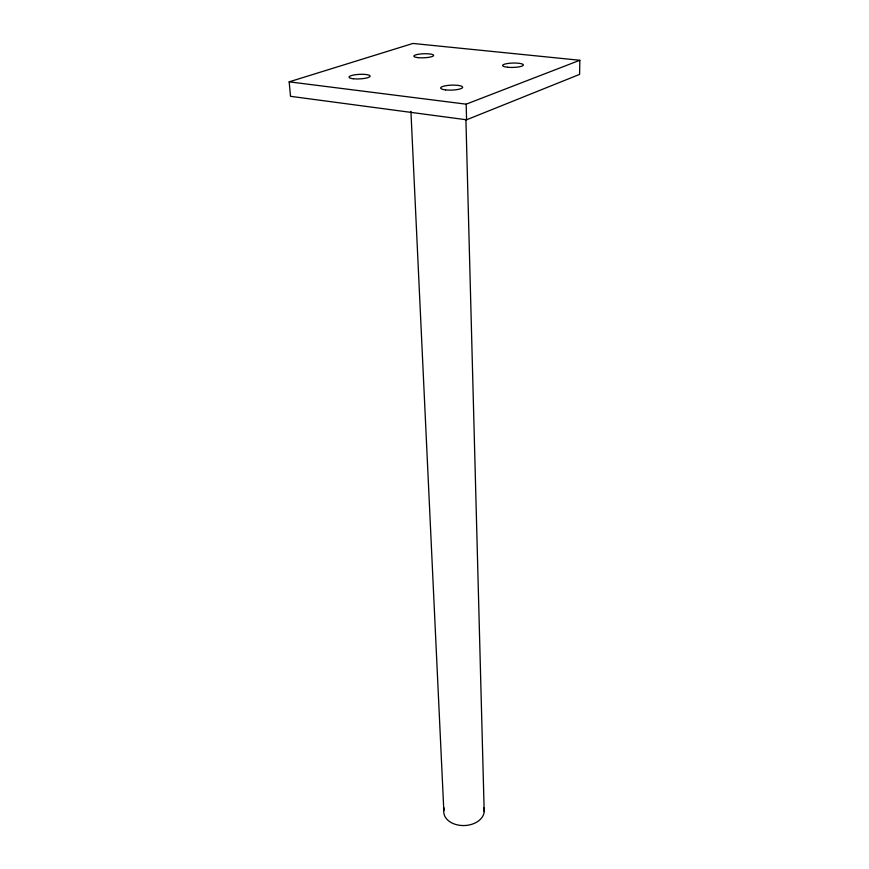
<?xml version="1.0" encoding="UTF-8"?>
<svg xmlns="http://www.w3.org/2000/svg" width="869" height="869" viewBox="0 0 869 869"><rect width="100%" height="100%" fill="white"/><g stroke="black" fill="none" stroke-linecap="round" stroke-linejoin="round"><path stroke-width="1.3" d="M579.829 60.265L579.601 74.386L466.577 119.792L290.507 96.318L289.171 81.838L412.927 43.45L579.829 60.265L466.164 104.171L289.171 81.838M410.918 111.351L443.809 810.549M466.164 104.171L466.577 119.792M465.925 119.944L484.185 811.613M483.761 807.898A20.237 14.284 -2.1 0 1 463.579 825.561A20.237 14.284 -2.1 0 1 444.385 808.083M445.536 89.887A11.025 2.477 -2 0 0 462.645 87.421A11.025 2.477 -2 0 0 446.764 85.564A11.025 2.477 -2 0 0 445.536 89.887M353.162 78.731A10.569 2.27 -2.8 0 0 370.031 76.429A10.569 2.27 -2.8 0 0 355.475 74.723A10.569 2.27 -2.8 0 0 353.162 78.731M418.054 57.636A9.95 2.02 -2.2 0 0 433.642 55.573A9.95 2.02 -2.2 0 0 419.488 54.106A9.95 2.02 -2.2 0 0 418.054 57.636M507.594 67.239A10.385 2.183 -1.5 0 0 523.388 65.045A10.385 2.183 -1.5 0 0 508.05 63.437A10.385 2.183 -1.5 0 0 507.594 67.239"/></g></svg>
